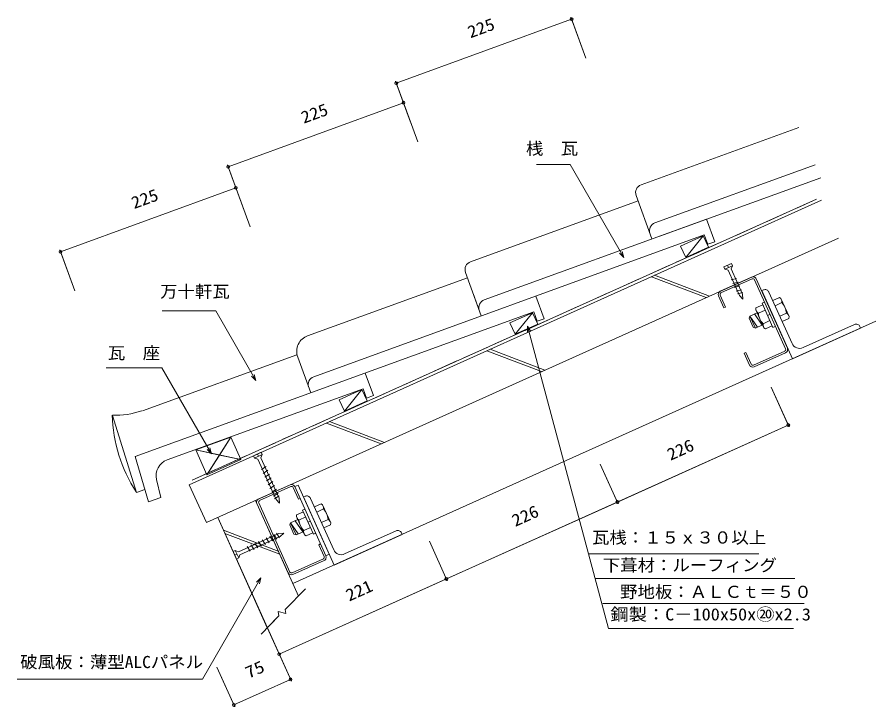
# Model space of a CAD drawing. Units: millimetres, scale not verified. Extents: x -527 to 508, y -416 to 416.
import ezdxf
from ezdxf.enums import TextEntityAlignment as Align

# ---------------------------------------------------------------- set-up
doc = ezdxf.new("R2010")
doc.units = ezdxf.units.MM
doc.header["$LTSCALE"] = 10
doc.linetypes.add('DASHED3', pattern=[4, 3, -1])
for name, color, linetype, lineweight in [('0-0_1', 2, 'Continuous', 18), ('0-1_2', 2, 'Continuous', 18), ('0-2_3', 2, 'Continuous', 18)]:
    doc.layers.add(name, color=color, linetype=linetype, lineweight=lineweight)
doc.styles.add('ＭＳ ゴシック', font='')
doc.styles.get('ＭＳ ゴシック').set_extended_font_data('MS Gothic')

msp = doc.modelspace()

# ---------------------------------------------------------------- linework, layer by layer
at = {"layer": '0-0_1'}
for p, q in [((140.68, 415.59), (158.69, 366.28)), ((-69.81, 336.07), (141.54, 413.25)), ((-70.67, 338.42), (-52.66, 289.1)), ((-272.55, 235.32), (-61.2, 312.5)), ((-62.06, 314.84), (-44.05, 265.53)), ((-273.41, 237.67), (-255.4, 188.35)), ((-474.66, 132.84), (-263.31, 210.01)), ((-264.17, 212.36), (-246.16, 163.05)), ((-319.37, -147.86), (442.62, 195.04)), ((-298.86, -193.45), (463.14, 149.44)), ((300.28, 152.05), (272.92, 139.74)), ((300.28, 152.05), (279.08, 126.06)), ((306.43, 138.37), (300.28, 152.05)), ((-475.52, 135.18), (-457.51, 85.87)), ((272.92, 139.74), (279.08, 126.06)), ((279.08, 126.06), (306.43, 138.37)), ((325.07, 114.73), (334.19, 118.83)), ((325.07, 114.73), (326.3, 111.99)), ((326.3, 111.99), (335.42, 116.09)), ((329.63, 116.78), (330.86, 114.04)), ((335.42, 116.09), (333.91, 112.13)), ((334.19, 118.83), (335.42, 116.09)), ((307.64, 79.47), (241.53, 104.55)), ((326.3, 111.99), (330.26, 110.49)), ((330.26, 110.49), (343.91, 80.17)), ((333.91, 112.13), (347.55, 81.81)), ((303.78, 77.73), (237.66, 102.81)), ((358.42, 102.32), (320.66, 85.33)), ((359.36, 100.22), (321.61, 83.23)), ((340.35, 100.83), (333.86, 99.07)), ((342.41, 96.27), (335.91, 94.51)), ((399.51, 15.87), (362.01, 99.22)), ((364.1, 100.16), (401.61, 16.81)), ((344.46, 91.71), (337.96, 89.95)), ((346.51, 87.15), (340.01, 85.39)), ((348.04, 83.74), (341.55, 81.98)), ((372.78, 86.85), (370.95, 86.03)), ((407.88, 3.95), (370.95, 86.03)), ((379.39, 84.34), (407.29, 22.33)), ((324.95, 65.33), (318.51, 79.64)), ((327.05, 66.27), (320.61, 80.59)), ((348.03, 75.88), (343.91, 80.17)), ((348.03, 75.88), (347.55, 81.81)), ((392.1, 77.84), (383.96, 74.18)), ((393.84, 76.59), (392.1, 77.84)), ((393.84, 76.59), (403.69, 54.7)), ((327.05, 66.27), (324.95, 65.33)), ((363.59, 62.98), (363.81, 65.11)), ((373.44, 41.09), (363.59, 62.98)), ((363.81, 65.11), (371.95, 68.77)), ((366.65, 58.79), (374.79, 62.45)), ((373.8, 71.96), (371.07, 70.73)), ((384.2, 41.55), (371.07, 70.73)), ((394.95, 71.52), (386.8, 67.86)), ((94.51, 59.45), (67.15, 47.14)), ((94.51, 59.45), (73.31, 33.46)), ((100.67, 45.77), (94.51, 59.45)), ((356.57, 55.43), (355.57, 52.79)), ((355.57, 52.79), (360.49, 41.84)), ((365.23, 59.33), (356.57, 55.43)), ((356.57, 55.43), (365.71, 42)), ((356.57, 55.43), (363.14, 40.84)), ((362.13, 57.93), (371.26, 44.5)), ((380.37, 57.37), (377.63, 56.14)), ((400.63, 58.89), (392.49, 55.23)), ((403.47, 52.57), (395.33, 48.91)), ((403.69, 54.7), (403.47, 52.57)), ((-194.44, -267.09), (508.28, 49.13)), ((67.15, 47.14), (73.31, 33.46)), ((73.31, 33.46), (100.67, 45.77)), ((88.52, 43.27), (186.15, -321.07)), ((360.49, 41.84), (363.14, 40.84)), ((371.8, 44.74), (363.14, 40.84)), ((372.33, 46.16), (380.48, 49.82)), ((375.18, 39.84), (383.32, 43.5)), ((386.94, 42.78), (384.2, 41.55)), ((482.53, 45.22), (420.51, 17.31)), ((373.44, 41.09), (375.18, 39.84)), ((105.38, -11.55), (39.26, 13.53)), ((109.25, -9.81), (43.13, 15.27)), ((351.67, 11.56), (349.57, 10.61)), ((356.02, -3.71), (349.57, 10.61)), ((358.11, -2.76), (351.67, 11.56)), ((398.51, 13.22), (360.76, -3.77)), ((399.45, 11.13), (361.7, -5.86)), ((403.78, -78.3), (382.23, -30.43)), ((-111.26, -33.14), (-138.61, -45.45)), ((-111.26, -33.14), (-132.46, -59.13)), ((-105.1, -46.82), (-111.26, -33.14)), ((-138.61, -45.45), (-132.46, -59.13)), ((-132.46, -59.13), (-105.1, -46.82)), ((-84.2, -96.86), (-150.31, -71.78)), ((-88.07, -98.6), (-154.18, -73.52)), ((196.66, -168.77), (402.75, -76.02)), ((-311.67, -106.03), (-257.13, -117.59)), ((-232.74, -108.87), (-241.86, -112.98)), ((-241.86, -112.98), (-240.63, -115.71)), ((-231.51, -111.61), (-240.63, -115.71)), ((-237.3, -110.92), (-236.07, -113.66)), ((-231.51, -111.61), (-233.01, -115.57)), ((-232.74, -108.87), (-231.51, -111.61)), ((-240.63, -115.71), (-236.66, -117.22)), ((-236.66, -117.22), (-214.75, -165.91)), ((-233.01, -115.57), (-211.1, -164.27)), ((197.68, -171.05), (176.14, -123.17)), ((-232.41, -129.67), (-226.79, -125.98)), ((-230.36, -134.23), (-224.73, -130.54)), ((-228.31, -138.79), (-222.68, -135.1)), ((-226.26, -143.35), (-220.63, -139.66)), ((-224.21, -147.91), (-218.58, -144.22)), ((-319.37, -147.86), (-298.86, -193.45)), ((-235.66, -165.02), (-197.91, -148.03)), ((-234.71, -167.11), (-196.96, -150.12)), ((-222.15, -152.47), (-216.53, -148.78)), ((-220.1, -157.03), (-214.47, -153.34)), ((-187.87, -165.44), (-194.32, -151.13)), ((-192.22, -150.18), (-188.12, -148.34)), ((-185.78, -164.5), (-192.22, -150.18)), ((-192.22, -150.18), (-154.71, -233.53)), ((-188.12, -148.34), (-150.61, -231.69)), ((-218.05, -161.59), (-212.42, -157.9)), ((-216.51, -165), (-210.89, -161.31)), ((-210.63, -170.2), (-211.1, -164.27)), ((-187.87, -165.44), (-185.78, -164.5)), ((-179.85, -161.83), (-181.67, -162.65)), ((-144.74, -244.73), (-181.67, -162.65)), ((-173.24, -164.34), (-145.33, -226.35)), ((-239.58, -166.78), (-187.69, -282.08)), ((-237.82, -170.7), (-200.31, -254.05)), ((-198.21, -253.11), (-235.72, -169.76)), ((-210.63, -170.2), (-214.75, -165.91)), ((-160.52, -170.84), (-168.66, -174.5)), ((-158.78, -172.09), (-160.52, -170.84)), ((-158.78, -172.09), (-148.93, -193.98)), ((-9.44, -261.51), (196.66, -168.77)), ((-190.25, -186.25), (-190.03, -184.12)), ((-180.4, -208.13), (-190.25, -186.25)), ((-190.03, -184.12), (-181.89, -180.45)), ((-180.03, -177.27), (-182.77, -178.5)), ((-169.64, -207.68), (-182.77, -178.5)), ((-157.68, -177.16), (-165.82, -180.82)), ((-285.18, -187.3), (-225.33, -320.28)), ((-198.27, -196.44), (-193.35, -207.38)), ((-197.27, -193.8), (-188.13, -207.23)), ((-197.27, -193.8), (-190.7, -208.39)), ((-191.71, -191.3), (-182.57, -204.73)), ((-187.19, -190.43), (-179.05, -186.77)), ((-173.47, -191.86), (-176.2, -193.09)), ((-151.99, -189.79), (-160.14, -193.46)), ((-149.15, -196.11), (-157.29, -199.77)), ((-148.93, -193.98), (-149.15, -196.11)), ((-212.08, -227.9), (-278.19, -202.82)), ((-210.34, -231.77), (-276.45, -206.69)), ((-260.01, -228.61), (-211.31, -206.69)), ((-210.58, -212.11), (-214.27, -206.48)), ((-205.38, -206.22), (-211.31, -206.69)), ((-205.38, -206.22), (-209.67, -210.34)), ((-182.04, -204.49), (-190.7, -208.39)), ((-181.5, -203.07), (-173.36, -199.41)), ((-178.66, -209.39), (-170.52, -205.72)), ((-166.9, -206.45), (-169.64, -207.68)), ((-70.1, -203.46), (-132.11, -231.37)), ((-258.37, -232.26), (-209.67, -210.34)), ((-232.23, -221.85), (-235.92, -216.22)), ((-227.67, -219.8), (-231.36, -214.17)), ((-223.11, -217.75), (-226.8, -212.12)), ((-218.55, -215.7), (-222.24, -210.07)), ((-213.99, -213.64), (-217.68, -208.02)), ((-193.35, -207.38), (-190.7, -208.39)), ((-180.4, -208.13), (-178.66, -209.39)), ((-8.41, -263.79), (-29.95, -215.91)), ((-266.71, -228.33), (-263.97, -227.1)), ((-263.97, -227.1), (-259.87, -236.22)), ((-263.97, -227.1), (-260.01, -228.61)), ((-245.91, -228.01), (-249.6, -222.38)), ((-241.35, -225.96), (-245.04, -220.33)), ((-236.79, -223.9), (-240.48, -218.28)), ((-163.25, -220.16), (-161.15, -219.22)), ((-156.81, -234.48), (-163.25, -220.16)), ((-154.71, -233.53), (-161.15, -219.22)), ((-266.71, -228.33), (-262.61, -237.45)), ((-264.66, -232.89), (-261.92, -231.66)), ((-262.61, -237.45), (-259.87, -236.22)), ((-259.87, -236.22), (-258.37, -232.26)), ((-195.57, -254.11), (-157.81, -237.12)), ((-150.61, -231.69), (-154.71, -233.53)), ((162.52, -231.24), (367.35, -231.24)), ((-194.62, -256.21), (-156.87, -239.22)), ((-210.97, -352.2), (-9.44, -261.51)), ((169.43, -261.11), (410.72, -261.11)), ((-203.69, -298.32), (-179.23, -273.49)), ((-203.13, -303.19), (-203.69, -298.32)), ((178.98, -291.21), (412.57, -291.21)), ((-232.93, -327.99), (-211.27, -306.02)), ((-209.95, -354.48), (-231.49, -306.6)), ((-212.16, -300.87), (-203.13, -303.19)), ((-211.27, -306.02), (-212.16, -300.87)), ((186.15, -321.07), (408.87, -321.07))]:
    msp.add_line(p, q, dxfattribs=at)
at = {"layer": '0-0_1', "color": 7}
for p, q in [((140.96, 414.84), (158.69, 366.28)), ((-69.81, 336.07), (141.54, 413.25)), ((-44.05, 265.53), (-70.39, 337.67)), ((-272.55, 235.32), (-61.2, 312.5)), ((-273.14, 236.92), (-271.97, 233.72)), ((-246.16, 163.05), (-272.55, 235.32)), ((99.33, 237.91), (139.83, 237.91)), ((-474.66, 132.84), (-263.31, 210.01)), ((442.62, 195.04), (-319.37, -147.86)), ((-315.88, -142.41), (436.9, 196.34)), ((-475.24, 134.43), (-457.51, 85.87)), ((199.11, 131.34), (204.41, 126.04)), ((241.53, 104.55), (307.64, 79.47)), ((303.78, 77.73), (237.66, 102.81)), ((-352.08, 61.62), (-287.58, 61.62)), ((94.51, 59.45), (73.31, 33.46)), ((508.28, 49.13), (-194.44, -267.09)), ((88.52, 43.27), (186.15, -321.07)), ((39.26, 13.53), (105.38, -11.55)), ((43.13, 15.27), (109.25, -9.81)), ((-419.77, -6.88), (-352.63, -6.88)), ((-292.65, -110.76), (-352.63, -6.88)), ((-239.19, -22.18), (-244.5, -16.88)), ((403.45, -77.57), (382.23, -30.43)), ((-132.46, -59.13), (-111.26, -33.14)), ((-150.31, -71.78), (-84.2, -96.86)), ((-210.97, -352.2), (402.75, -76.02)), ((-88.07, -98.6), (-154.18, -73.52)), ((-269.25, -90.64), (-257.13, -117.59)), ((197.36, -170.32), (176.14, -123.17)), ((-187.69, -282.08), (-239.58, -166.78)), ((-196.29, -384.82), (-285.18, -187.3)), ((-212.08, -227.9), (-278.19, -202.82)), ((-276.45, -206.69), (-210.34, -231.77)), ((-8.41, -263.79), (-29.95, -215.91)), ((162.52, -231.24), (367.35, -231.24)), ((-232.98, -260.19), (-234.92, -267.43)), ((169.43, -261.11), (403.31, -261.11)), ((-203.69, -298.32), (-179.23, -273.49)), ((178.98, -291.21), (421.84, -291.21)), ((186.15, -321.07), (408.87, -321.07)), ((-286.23, -367.72), (-265.02, -414.87)), ((-526.92, -382.31), (-303.48, -382.31)), ((-265.71, -413.31), (-197.32, -382.54))]:
    msp.add_line(p, q, dxfattribs=at)
at = {"layer": '0-0_1', "color": 4}
for p, q in [((225.31, 213.59), (415.28, 282.51)), ((241.97, 167.69), (435, 237.72)), ((247.76, 151.71), (441.86, 222.13)), ((219.32, 200.78), (238.36, 148.3)), ((219.32, 200.78), (238.36, 148.3)), ((19.6, 120.88), (221.71, 194.2)), ((314.06, 144.91), (305.6, 141.84)), ((13.61, 108.06), (32.65, 55.58)), ((-176.71, 31.57), (16, 101.48)), ((22.82, 82.68), (32.65, 55.58)), ((98.45, 79.45), (108.34, 52.19)), ((95.79, 60.4), (-384.63, -113.9)), ((95.79, 60.4), (99.88, 49.12)), ((108.34, 52.19), (99.88, 49.12)), ((-375.95, -58.81), (-189.71, 8.76)), ((-188.69, 5.95), (-173.06, -37.14)), ((-107.26, -13.26), (-97.37, -40.52)), ((-346.22, -118.04), (-109.92, -32.31)), ((-109.92, -32.31), (-105.83, -43.59)), ((-97.37, -40.52), (-105.83, -43.59)), ((-411.97, -64.42), (-383.06, -157.12)), ((-384.43, -113.76), (-384.5, -114.41)), ((-384.63, -113.9), (-368.56, -168.7)), ((-358.83, -141.58), (-353.54, -163.25)), ((-383.06, -157.12), (-373.03, -153.48)), ((-353.54, -163.25), (-368.56, -168.7))]:
    msp.add_line(p, q, dxfattribs=at)
at = {"layer": '0-0_1', "linetype": 'DASHED3'}
msp.add_line((-315.88, -142.41), (436.9, 196.34), dxfattribs=at)
at = {"layer": '0-0_1', "color": 7}
for points in [[(139.83, 237.91), (204.41, 126.04), (202.47, 133.28)], [(-319.37, -147.86), (-298.86, -193.45), (463.14, 149.44)], [(279.08, 126.06), (306.43, 138.37), (300.28, 152.05)], [(-287.58, 61.62), (-239.19, -22.18), (-241.13, -14.94)], [(88.52, 35.77), (88.52, 43.27), (91.99, 37.26)], [(-298.16, -136.06), (-311.67, -106.03), (-282.93, -112.12), (-269.25, -90.64), (-311.67, -106.03)], [(-297.95, -105.46), (-292.65, -110.76), (-294.59, -103.52)], [(-303.48, -382.31), (-232.98, -260.19), (-238.28, -265.49)], [(-203.69, -298.32), (-203.13, -303.19), (-212.16, -300.87), (-211.27, -306.02), (-225.33, -320.28)]]:
    msp.add_lwpolyline(points, dxfattribs=at)
at = {"layer": '0-0_1', "color": 4}
for points in [[(36.25, 74.97), (304.17, 172.17), (314.06, 144.91)], [(-169.46, -17.75), (301.5, 153.12), (305.6, 141.84)]]:
    msp.add_lwpolyline(points, dxfattribs=at)
at = {"layer": '0-0_1', "color": 7}
for points in [[(279.08, 126.06), (272.92, 139.74), (300.28, 152.05)], [(94.51, 59.45), (67.15, 47.14), (73.31, 33.46), (100.67, 45.77)], [(-132.46, -59.13), (-138.61, -45.45), (-111.26, -33.14), (-105.1, -46.82)], [(-298.16, -136.06), (-257.13, -117.59), (-282.93, -112.12)]]:
    msp.add_lwpolyline(points, close=True, dxfattribs=at)
at = {"layer": '0-0_1'}
for points in [[(88.52, 35.77), (88.52, 43.27), (92.27, 36.77)], [(489.14, 42.71), (489.96, 40.89), (407.88, 3.95)], [(-257.13, -117.59), (-269.25, -90.64), (-298.16, -136.06)], [(-188.6, -189.9), (-197.27, -193.8), (-198.27, -196.44)], [(-63.49, -205.97), (-62.67, -207.79), (-144.74, -244.73)]]:
    msp.add_lwpolyline(points, dxfattribs=at)
for centre in [(141.54, 413.25), (-69.81, 336.07), (-61.2, 312.5), (-272.55, 235.32), (-263.31, 210.01), (-474.66, 132.84), (402.75, -76.02), (196.66, -168.77), (196.66, -168.77), (-9.44, -261.51), (-9.44, -261.51), (-210.97, -352.2)]:
    msp.add_circle(centre, 1.7, dxfattribs=at)
at = {"layer": '0-0_1', "color": 4}
for centre, radius, start, end in [((228.72, 204.19), 10, 109.94091, 199.94091), ((245.38, 158.29), 10, 109.94091, 199.94091), ((23.01, 111.47), 10, 109.94091, 199.94091), ((39.66, 65.57), 10, 109.94091, 199.94091), ((-169.89, 12.77), 20, 109.94091, 199.94091), ((-166.05, -27.15), 10, 109.94091, 199.94091), ((-409.77, 39.94), 104.21, 268.6924, 288.42794), ((-231.51, -58.24), 181.03, 181.81043, 212.85046), ((-339.4, -136.84), 20, 109.94091, 193.69899)]:
    msp.add_arc(centre, radius, start, end, dxfattribs=at)
at = {"layer": '0-0_1'}
for centre, radius, start, end in [((360.18, 98.4), 4.3, 24.22776, 114.22777), ((360.18, 98.4), 2, 24.22776, 114.22777), ((322.43, 81.41), 4.3, 114.22777, 204.22776), ((322.43, 81.41), 2, 114.22777, 204.22776), ((374.83, 82.29), 5, 24.22495, 114.23559), ((388.89, 72.6), 6.15, 349.89966, 23.90192), ((377.85, 56.23), 22.94, 6.65164, 41.80841), ((369.85, 64.04), 6.15, 204.58611, 238.59338), ((389.4, 61.43), 22.9, 186.62355, 221.83907), ((397.42, 53.64), 6.15, 24.56293, 58.57767), ((378.4, 45.08), 6.16, 169.90003, 203.85469), ((484.58, 40.66), 5, 24.22495, 114.23559), ((416.41, 26.44), 10, 204.2319, 294.21913), ((397.69, 15.05), 2, 294.22776, 24.22776), ((397.69, 15.05), 4.3, 294.22776, 24.22776), ((359.94, -1.94), 4.3, 204.22776, 294.22776), ((359.94, -1.94), 2, 204.22776, 294.22776), ((-196.14, -151.95), 4.3, 24.22761, 114.22759), ((-196.14, -151.95), 2, 24.22761, 114.22759), ((-233.89, -168.94), 4.3, 114.22759, 204.2276), ((-177.8, -166.39), 5, 24.22468, 114.23531), ((-233.89, -168.94), 2, 114.22759, 204.2276), ((-163.73, -176.08), 6.15, 349.89938, 23.90165), ((-174.78, -192.45), 22.94, 6.65137, 41.80814), ((-183.98, -185.19), 6.15, 204.58583, 238.5931), ((-164.44, -187.79), 22.9, 186.62327, 221.83879), ((-155.2, -195.04), 6.15, 24.56266, 58.5774), ((-175.44, -204.15), 6.16, 169.89976, 203.85441), ((-68.05, -208.02), 5, 24.22468, 114.23531), ((-136.21, -222.25), 10, 204.23162, 294.21885), ((-158.63, -235.3), 2, 294.2276, 24.22761), ((-158.63, -235.3), 4.3, 294.2276, 24.22761), ((-196.39, -252.29), 4.3, 204.2276, 294.2276), ((-196.39, -252.29), 2, 204.2276, 294.2276)]:
    msp.add_arc(centre, radius, start, end, dxfattribs=at)
at = {"layer": '0-1_2'}
for p, q in [((-269.25, -90.64), (-311.67, -106.03)), ((-298.16, -136.06), (-311.67, -106.03)), ((-196.29, -384.82), (-217.84, -336.94)), ((-264.69, -415.59), (-286.23, -367.72)), ((-265.71, -413.31), (-197.32, -382.54))]:
    msp.add_line(p, q, dxfattribs=at)
for points in [[(204.41, 126.04), (139.83, 237.91), (99.33, 237.91)], [(202.47, 133.28), (204.41, 126.04), (199.11, 131.34)]]:
    msp.add_lwpolyline(points, dxfattribs=at)
for centre in [(-197.32, -382.54), (-265.71, -413.31)]:
    msp.add_circle(centre, 1.7, dxfattribs=at)
at = {"layer": '0-2_3'}
for p, q in [((-232.98, -260.19), (-303.48, -382.31)), ((-303.48, -382.31), (-523.21, -382.31))]:
    msp.add_line(p, q, dxfattribs=at)
for points in [[(-239.19, -22.18), (-287.58, 61.62), (-352.08, 61.62)], [(-292.65, -110.76), (-352.63, -6.88), (-419.77, -6.88)], [(-241.13, -14.94), (-239.19, -22.18), (-244.5, -16.88)], [(-294.59, -103.52), (-292.65, -110.76), (-297.95, -105.46)], [(-238.28, -265.49), (-232.98, -260.19), (-234.92, -267.43)]]:
    msp.add_lwpolyline(points, dxfattribs=at)

# ---------------------------------------------------------------- texts
at = {"layer": '0-0_1', "color": 7, "style": 'ＭＳ ゴシック', "width": 1.1}
for s, rotation, p in [('225', 20.061, (20.94, 385.93)), ('225', 20.061, (-179.99, 283.01)), ('225', 20.061, (-384.59, 180.1)), ('226', 24.228, (262.48, -123.16)), ('226', 24.228, (75.32, -202.84)), ('221', 24.228, (-124.86, -292.81))]:
    msp.add_text(s, height=14.66, rotation=rotation, dxfattribs=at).set_placement(p, align=Align.BOTTOM_LEFT)
at = {"layer": '0-0_1', "color": 7, "style": 'ＭＳ ゴシック'}
for s, width, p in [('瓦桟：１５ｘ３０以上', 1.05, (166.12, -223.22)), ('下葺材：ルーフィング', 1.05, (179.09, -256.58)), ('\u3000野地板：ＡＬＣｔ＝５０', 1.05, (178.98, -288.71)), ('鋼製：C－100x50x⑳x2.3\u3000', 1.1, (188.36, -315.87))]:
    msp.add_text(s, height=14.66, dxfattribs=dict(at, width=width)).set_placement(p, align=Align.BOTTOM_LEFT)
at = {"layer": '0-1_2', "color": 7, "style": 'ＭＳ ゴシック', "width": 1.05}
msp.add_text('桟\u3000瓦', height=14.66, dxfattribs=at).set_placement((86.44, 245.6), align=Align.BOTTOM_LEFT)
at = {"layer": '0-1_2', "color": 7, "style": 'ＭＳ ゴシック', "width": 1.15}
msp.add_text('75', height=14.66, rotation=24.228, dxfattribs=at).set_placement((-246.15, -385.93), align=Align.BOTTOM_LEFT)
at = {"layer": '0-2_3', "color": 7, "style": 'ＭＳ ゴシック', "width": 1.05}
for s, p in [('万十軒瓦', (-354.58, 73.26)), ('瓦\u3000座\u3000', (-417.59, -0.86)), ('破風板：薄型ALCパネル', (-523.21, -373.32))]:
    msp.add_text(s, height=14.66, dxfattribs=at).set_placement(p, align=Align.BOTTOM_LEFT)

doc.saveas('drawing.dxf')
